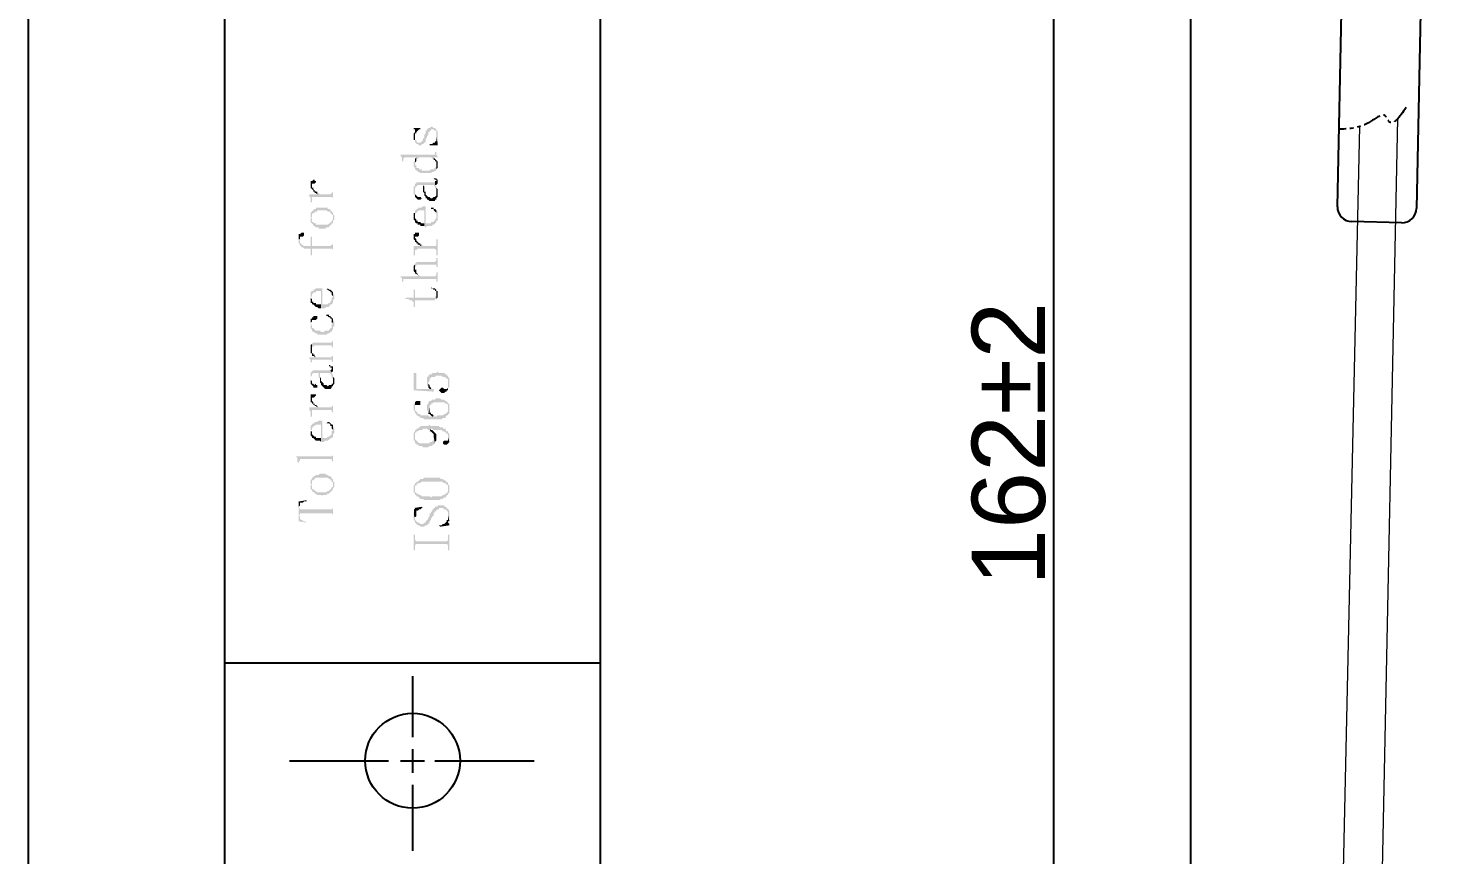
# Model space of a CAD drawing. Header units: millimetres. Extents: x 1448 to 2566, y 1057 to 1416.
# Drawn here: x 1692.69 to 1740.49, y 1237.3 to 1265.49 of the extents above; entities that cross this region are included whole.
import ezdxf

# ---------------------------------------------------------------- set-up
doc = ezdxf.new("R2010")
doc.units = ezdxf.units.MM
doc.linetypes.add('PHANTOM2', pattern=[1.25, 0.625, -0.125, 0.125, -0.125, 0.125, -0.125])
doc.layers.add('Dimension', color=3, linetype='Continuous')
doc.layers.add('标注', color=4, linetype='Continuous', lineweight=5)
doc.styles.get("Standard").update_dxf_attribs({"font": 'arial.ttf'})
doc.dimstyles.new('Standard$0', dxfattribs={"dimtxt": 2.3, "dimasz": 2, "dimexe": 1, "dimexo": 1, "dimgap": 1, "dimtad": 0, "dimtih": 1, "dimtoh": 1, "dimdec": 1, "dimzin": 0, "dimdsep": 46, "dimtxsty": 'Standard', "dimcen": 0, "dimclrd": 4, "dimclre": 4, "dimclrt": 4, "dimadec": 1, "dimazin": 0, "dimtfac": 1, "dimtdec": 1, "dimtofl": 0, "dimtmove": 0, "dimatfit": 0, "dimfxl": 1, "dimtolj": 1, "dimtzin": 0, "dimarcsym": 0})

# ---------------------------------------------------------------- blocks, each defined once
blk = doc.blocks.new('*D220')
at = {"layer": 'Defpoints', "color": 0, "ltscale": 1000, "transparency": 16777216}
for p in [(1727.685, 1332.286), (1757.084, 1332.286), (1807.632, 1170.356)]:
    blk.add_point(p, dxfattribs=at)
at = {"layer": 'Dimension', "color": 3, "lineweight": -2, "ltscale": 1000, "transparency": 16777216}
for p, q in [((1756.834, 1332.286), (1727.435, 1332.286)), ((1727.685, 1172.356), (1727.685, 1330.286)), ((1807.382, 1170.356), (1727.435, 1170.356))]:
    blk.add_line(p, q, dxfattribs=at)
at = {"layer": 'Dimension', "color": 3, "ltscale": 1000, "transparency": 16777216}
for points in [[(1727.351, 1330.286), (1728.018, 1330.286), (1727.685, 1332.286)], [(1727.351, 1172.356), (1728.018, 1172.356), (1727.685, 1170.356)]]:
    blk.add_solid(points, dxfattribs=at)
at = {"layer": 'Dimension', "ltscale": 1000, "transparency": 16777216, "insert": (1726.158, 1251.321), "char_height": 2.5, "attachment_point": 5, "rotation": 90}
blk.add_mtext('\\A1;162±2', dxfattribs=at)
blk = doc.blocks.new('*D221')
at = {"layer": 'Defpoints', "color": 0, "ltscale": 1000, "transparency": 16777216}
for p in [(1732.364, 1280.576), (1737.815, 1280.576), (1736.547, 1175.622)]:
    blk.add_point(p, dxfattribs=at)
at = {"layer": 'Dimension', "color": 3, "lineweight": -2, "ltscale": 1000, "transparency": 16777216}
for p, q in [((1737.565, 1280.576), (1732.114, 1280.576)), ((1732.364, 1177.622), (1732.364, 1278.576)), ((1736.297, 1175.622), (1732.114, 1175.622))]:
    blk.add_line(p, q, dxfattribs=at)
at = {"layer": 'Dimension', "color": 3, "ltscale": 1000, "transparency": 16777216}
for points in [[(1732.031, 1278.576), (1732.698, 1278.576), (1732.364, 1280.576)], [(1732.031, 1177.622), (1732.698, 1177.622), (1732.364, 1175.622)]]:
    blk.add_solid(points, dxfattribs=at)
at = {"layer": 'Dimension', "ltscale": 1000, "transparency": 16777216, "insert": (1730.838, 1228.099), "char_height": 2.5, "attachment_point": 5, "rotation": 90}
blk.add_mtext('\\A1;105±2', dxfattribs=at)

msp = doc.modelspace()

# ---------------------------------------------------------------- hatches: boundary and pattern name
at = {"transparency": 33554559}
for points in [[(1705.85203, 1262.08163), (1705.85203, 1262.0365), (1705.89716, 1262.0365), (1705.89716, 1261.63031), (1705.89716, 1261.81084), (1705.89716, 1261.9011), (1705.9423, 1261.9011), (1705.9423, 1261.94624), (1705.98743, 1261.99137), (1705.98743, 1261.99137), (1706.03256, 1262.0365), (1706.07769, 1262.0365), (1706.07769, 1262.08163)], [(1705.85203, 1261.81084), (1705.85203, 1261.67544), (1705.89716, 1261.67544), (1705.89716, 1261.63031), (1705.89716, 1261.99137), (1705.89716, 1261.94624), (1705.85203, 1261.9011)], [(1705.89716, 1261.63031), (1705.89716, 1261.58518), (1705.9423, 1261.58518), (1705.9423, 1261.54005), (1705.98743, 1261.54005), (1706.03256, 1261.49492), (1706.12282, 1261.49492), (1706.12282, 1261.54005), (1706.16796, 1261.54005), (1706.21309, 1261.58518), (1706.21309, 1261.58518), (1706.25822, 1261.63031), (1706.25822, 1261.72058), (1706.30335, 1261.76571), (1706.30335, 1261.81084), (1706.34849, 1261.85597), (1706.34849, 1261.94624), (1706.39362, 1261.94624), (1706.39362, 1261.99137), (1706.43875, 1261.99137), (1706.43875, 1262.0365), (1706.52901, 1262.0365), (1706.57415, 1261.99137), (1706.61928, 1261.99137), (1706.61928, 1261.94624), (1706.61928, 1261.81084), (1706.66441, 1261.58518), (1706.66441, 1261.63031), (1706.66441, 1261.72058), (1706.66441, 1261.9011), (1706.66441, 1261.99137), (1706.61928, 1261.99137), (1706.61928, 1262.0365), (1706.61928, 1262.0365), (1706.57415, 1262.08163), (1706.52901, 1262.08163), (1706.48388, 1262.12677), (1706.43875, 1262.12677), (1706.39362, 1262.08163), (1706.34849, 1262.08163), (1706.30335, 1262.0365), (1706.30335, 1261.99137), (1706.25822, 1261.99137), (1706.25822, 1261.9011), (1706.21309, 1261.85597), (1706.21309, 1261.76571), (1706.16796, 1261.72058), (1706.16796, 1261.67544), (1706.12282, 1261.63031), (1706.12282, 1261.63031), (1706.07769, 1261.58518), (1705.98743, 1261.58518), (1705.9423, 1261.63031), (1705.9423, 1261.67544), (1705.89716, 1261.67544), (1705.89716, 1261.81084)], [(1706.39362, 1261.54005), (1706.39362, 1261.49492), (1706.66441, 1261.49492), (1706.66441, 1261.54005), (1706.66441, 1261.58518), (1706.66441, 1261.58518), (1706.61928, 1261.81084), (1706.61928, 1261.72058), (1706.61928, 1261.63031), (1706.57415, 1261.63031), (1706.57415, 1261.58518), (1706.52901, 1261.58518), (1706.48388, 1261.54005), (1706.43875, 1261.54005)], [(1705.40071, 1261.17899), (1705.40071, 1261.13386), (1705.44584, 1261.08873), (1705.44584, 1260.95333), (1705.49097, 1260.95333), (1705.49097, 1261.04359), (1705.49097, 1261.04359), (1705.53611, 1261.08873), (1705.9423, 1261.08873), (1705.9423, 1261.04359), (1705.98743, 1261.04359), (1706.03256, 1261.08873), (1706.43875, 1261.08873), (1706.48388, 1261.04359), (1706.52901, 1261.04359), (1706.52901, 1261.08873), (1706.66441, 1261.08873), (1706.66441, 1261.13386), (1706.61928, 1261.17899), (1706.61928, 1261.26925), (1706.57415, 1261.26925), (1706.57415, 1261.22412), (1706.57415, 1261.17899), (1706.52901, 1261.17899)], [(1705.85203, 1260.86306), (1705.85203, 1260.7728), (1705.89716, 1260.72767), (1705.89716, 1260.68254), (1705.9423, 1260.6374), (1705.98743, 1260.6374), (1705.98743, 1260.59227), (1706.03256, 1260.59227), (1706.07769, 1260.54714), (1706.43875, 1260.54714), (1706.48388, 1260.59227), (1706.52901, 1260.59227), (1706.57415, 1260.6374), (1706.61928, 1260.6374), (1706.61928, 1260.86306), (1706.61928, 1260.7728), (1706.57415, 1260.72767), (1706.57415, 1260.72767), (1706.52901, 1260.68254), (1706.43875, 1260.68254), (1706.39362, 1260.6374), (1706.12282, 1260.6374), (1706.12282, 1260.68254), (1706.03256, 1260.68254), (1706.03256, 1260.72767), (1705.9423, 1260.72767), (1705.9423, 1260.81793), (1705.89716, 1260.81793), (1705.89716, 1260.99846), (1705.89716, 1260.95333), (1705.85203, 1260.95333), (1705.85203, 1260.9082)], [(1705.89716, 1260.99846), (1705.89716, 1260.86306), (1705.89716, 1260.9082), (1705.9423, 1260.95333), (1705.9423, 1260.99846), (1705.9423, 1261.08873), (1705.9423, 1261.08873), (1705.89716, 1261.04359)], [(1706.52901, 1261.04359), (1706.52901, 1260.99846), (1706.57415, 1260.99846), (1706.57415, 1260.95333), (1706.61928, 1260.95333), (1706.61928, 1260.68254), (1706.66441, 1260.72767), (1706.66441, 1260.86306), (1706.66441, 1260.9082), (1706.66441, 1260.95333), (1706.61928, 1260.99846), (1706.61928, 1260.99846), (1706.57415, 1261.04359), (1706.57415, 1261.04359), (1706.52901, 1261.08873)], [(1702.28659, 1259.82502), (1702.28659, 1259.73476), (1702.33172, 1259.73476), (1702.33172, 1259.6445), (1702.33172, 1259.55423), (1702.37685, 1259.55423), (1702.37685, 1259.68963), (1702.37685, 1259.73476), (1703.05384, 1259.73476), (1703.09897, 1259.68963), (1703.09897, 1259.55423), (1703.09897, 1260.05069), (1703.09897, 1259.91529), (1703.09897, 1259.91529), (1703.05384, 1259.87016), (1703.05384, 1259.87016), (1703.0087, 1259.82502), (1702.64765, 1259.82502), (1702.60251, 1259.87016), (1702.55738, 1259.87016), (1702.55738, 1259.82502)], [(1702.33172, 1260.14095), (1702.33172, 1260.05069), (1702.33172, 1260.05069), (1702.37685, 1260.00555), (1702.37685, 1260.14095), (1702.37685, 1260.18608), (1702.46712, 1260.18608), (1702.51225, 1260.23121), (1702.51225, 1260.27635), (1702.46712, 1260.27635), (1702.46712, 1260.32148), (1702.42199, 1260.32148), (1702.37685, 1260.27635), (1702.33172, 1260.27635), (1702.33172, 1260.18608)], [(1702.37685, 1260.00555), (1702.37685, 1260.00555), (1702.42199, 1259.96042), (1702.42199, 1259.91529), (1702.46712, 1259.91529), (1702.46712, 1259.87016), (1702.51225, 1259.87016), (1702.55738, 1259.82502), (1702.55738, 1259.91529), (1702.51225, 1259.91529), (1702.46712, 1259.96042), (1702.46712, 1259.96042), (1702.42199, 1260.00555), (1702.42199, 1260.05069), (1702.37685, 1260.05069), (1702.37685, 1260.14095)], [(1705.85203, 1259.96042), (1705.85203, 1259.91529), (1705.85203, 1259.82502), (1705.89716, 1259.77989), (1705.89716, 1259.73476), (1705.89716, 1259.96042), (1705.89716, 1260.05069), (1705.9423, 1260.09582), (1705.9423, 1260.09582), (1705.98743, 1260.14095), (1706.16796, 1260.14095), (1706.16796, 1259.91529), (1706.16796, 1260.14095), (1706.52901, 1260.14095), (1706.57415, 1260.09582), (1706.57415, 1260.05069), (1706.57415, 1260.05069), (1706.61928, 1260.00555), (1706.61928, 1259.96042), (1706.61928, 1259.87016), (1706.61928, 1260.05069), (1706.61928, 1260.09582), (1706.57415, 1260.14095), (1706.57415, 1260.23121), (1705.9423, 1260.23121), (1705.9423, 1260.18608), (1705.89716, 1260.18608), (1705.89716, 1260.09582), (1705.85203, 1260.09582), (1705.85203, 1260.00555)], [(1705.89716, 1259.73476), (1705.89716, 1259.73476), (1705.9423, 1259.68963), (1705.9423, 1259.68963), (1705.98743, 1259.6445), (1706.07769, 1259.6445), (1706.12282, 1259.68963), (1706.07769, 1259.73476), (1705.98743, 1259.73476), (1705.9423, 1259.77989), (1705.9423, 1259.77989), (1705.89716, 1259.82502), (1705.89716, 1259.96042)], [(1706.16796, 1259.91529), (1706.21309, 1259.87016), (1706.21309, 1259.77989), (1706.21309, 1259.77989), (1706.25822, 1259.73476), (1706.25822, 1259.68963), (1706.30335, 1259.68963), (1706.30335, 1259.6445), (1706.34849, 1259.6445), (1706.39362, 1259.59936), (1706.57415, 1259.59936), (1706.57415, 1259.6445), (1706.61928, 1259.6445), (1706.61928, 1259.68963), (1706.66441, 1259.73476), (1706.66441, 1259.87016), (1706.66441, 1259.96042), (1706.66441, 1260.00555), (1706.66441, 1260.00555), (1706.61928, 1260.05069), (1706.61928, 1259.77989), (1706.61928, 1259.77989), (1706.57415, 1259.73476), (1706.52901, 1259.73476), (1706.48388, 1259.68963), (1706.43875, 1259.68963), (1706.39362, 1259.73476), (1706.34849, 1259.73476), (1706.30335, 1259.77989), (1706.30335, 1259.77989), (1706.25822, 1259.82502), (1706.25822, 1259.91529), (1706.21309, 1259.91529), (1706.21309, 1260.09582), (1706.16796, 1260.14095)], [(1706.48388, 1260.36661), (1706.52901, 1260.36661), (1706.57415, 1260.32148), (1706.61928, 1260.32148), (1706.61928, 1260.14095), (1706.66441, 1260.18608), (1706.66441, 1260.27635), (1706.66441, 1260.32148), (1706.61928, 1260.36661), (1706.52901, 1260.36661)], [(1706.57415, 1260.23121), (1706.57415, 1260.14095), (1706.61928, 1260.14095), (1706.61928, 1260.27635), (1706.57415, 1260.27635)], [(1702.33172, 1259.19317), (1702.33172, 1259.01265), (1702.33172, 1259.01265), (1702.37685, 1259.05778), (1702.37685, 1259.10291), (1702.37685, 1259.14804), (1702.42199, 1259.19317), (1702.46712, 1259.19317), (1702.46712, 1259.23831), (1702.55738, 1259.23831), (1702.55738, 1259.28344), (1702.87331, 1259.28344), (1702.91844, 1259.23831), (1703.0087, 1259.23831), (1703.0087, 1259.19317), (1703.0087, 1259.19317), (1703.05384, 1259.14804), (1703.05384, 1259.14804), (1703.09897, 1259.10291), (1703.09897, 1258.83212), (1703.09897, 1258.92238), (1703.1441, 1258.96751), (1703.1441, 1259.05778), (1703.1441, 1259.10291), (1703.09897, 1259.14804), (1703.09897, 1259.19317), (1703.09897, 1259.19317), (1703.05384, 1259.23831), (1703.05384, 1259.23831), (1703.0087, 1259.28344), (1703.0087, 1259.32857), (1702.91844, 1259.32857), (1702.91844, 1259.3737), (1702.51225, 1259.3737), (1702.51225, 1259.32857), (1702.46712, 1259.32857), (1702.42199, 1259.28344), (1702.42199, 1259.28344), (1702.37685, 1259.23831), (1702.37685, 1259.23831)], [(1702.33172, 1259.01265), (1702.33172, 1258.87725), (1702.33172, 1258.87725), (1702.37685, 1258.83212), (1702.37685, 1258.83212), (1702.42199, 1258.78698), (1702.42199, 1258.74185), (1702.46712, 1258.74185), (1702.51225, 1258.69672), (1702.60251, 1258.69672), (1702.60251, 1258.65159), (1702.82818, 1258.65159), (1702.87331, 1258.69672), (1702.96357, 1258.69672), (1702.96357, 1258.74185), (1703.0087, 1258.74185), (1703.0087, 1258.78698), (1703.05384, 1258.78698), (1703.05384, 1258.83212), (1703.09897, 1258.83212), (1703.09897, 1259.01265), (1703.09897, 1258.96751), (1703.05384, 1258.92238), (1703.05384, 1258.87725), (1703.0087, 1258.87725), (1703.0087, 1258.83212), (1702.96357, 1258.83212), (1702.91844, 1258.78698), (1702.51225, 1258.78698), (1702.51225, 1258.83212), (1702.46712, 1258.83212), (1702.42199, 1258.87725), (1702.37685, 1258.87725), (1702.37685, 1259.01265), (1702.33172, 1259.01265), (1702.33172, 1259.19317), (1702.33172, 1259.14804), (1702.33172, 1259.05778)], [(1705.85203, 1259.05778), (1705.85203, 1258.96751), (1705.89716, 1258.92238), (1705.89716, 1258.87725), (1705.9423, 1258.83212), (1705.98743, 1258.83212), (1705.98743, 1258.78698), (1706.07769, 1258.78698), (1706.07769, 1258.74185), (1706.21309, 1258.74185), (1706.21309, 1258.83212), (1706.12282, 1258.83212), (1706.07769, 1258.87725), (1705.98743, 1258.87725), (1705.98743, 1258.92238), (1705.9423, 1258.92238), (1705.9423, 1258.96751), (1705.9423, 1258.96751), (1705.89716, 1259.01265), (1705.89716, 1259.19317), (1705.85203, 1259.19317), (1705.85203, 1259.10291)], [(1705.89716, 1259.19317), (1705.89716, 1259.10291), (1705.89716, 1259.14804), (1705.89716, 1259.14804), (1705.9423, 1259.19317), (1705.9423, 1259.19317), (1705.98743, 1259.23831), (1705.98743, 1259.23831), (1706.03256, 1259.28344), (1706.21309, 1259.28344), (1706.21309, 1258.74185), (1706.25822, 1258.69672), (1706.25822, 1258.69672), (1706.30335, 1258.74185), (1706.48388, 1258.74185), (1706.48388, 1258.78698), (1706.52901, 1258.78698), (1706.57415, 1258.83212), (1706.57415, 1258.83212), (1706.61928, 1258.87725), (1706.61928, 1258.92238), (1706.66441, 1258.92238), (1706.66441, 1259.10291), (1706.66441, 1259.19317), (1706.66441, 1259.23831), (1706.61928, 1259.28344), (1706.61928, 1259.10291), (1706.61928, 1259.01265), (1706.61928, 1259.01265), (1706.57415, 1258.96751), (1706.57415, 1258.92238), (1706.52901, 1258.92238), (1706.52901, 1258.87725), (1706.43875, 1258.87725), (1706.43875, 1258.83212), (1706.25822, 1258.83212), (1706.25822, 1259.41884), (1706.16796, 1259.41884), (1706.12282, 1259.3737), (1706.03256, 1259.3737), (1705.98743, 1259.32857), (1705.9423, 1259.32857), (1705.9423, 1259.28344), (1705.89716, 1259.28344), (1705.89716, 1259.23831)], [(1706.43875, 1259.3737), (1706.43875, 1259.32857), (1706.52901, 1259.32857), (1706.52901, 1259.28344), (1706.57415, 1259.23831), (1706.57415, 1259.23831), (1706.61928, 1259.19317), (1706.61928, 1259.10291), (1706.61928, 1259.28344), (1706.61928, 1259.28344), (1706.57415, 1259.32857), (1706.52901, 1259.32857), (1706.52901, 1259.3737)], [(1701.92553, 1258.47106), (1701.92553, 1258.29053), (1701.97066, 1258.29053), (1701.97066, 1258.3808), (1702.06093, 1258.3808), (1702.10606, 1258.42593), (1702.10606, 1258.51619), (1702.0158, 1258.51619), (1701.97066, 1258.47106)], [(1705.85203, 1258.3808), (1705.85203, 1258.29053), (1705.85203, 1258.29053), (1705.89716, 1258.2454), (1705.89716, 1258.20027), (1705.89716, 1258.3808), (1705.98743, 1258.3808), (1706.03256, 1258.42593), (1706.03256, 1258.47106), (1706.03256, 1258.51619), (1705.89716, 1258.51619), (1705.89716, 1258.47106), (1705.85203, 1258.47106), (1705.85203, 1258.42593)], [(1701.92553, 1258.29053), (1701.92553, 1258.15513), (1701.92553, 1258.15513), (1701.97066, 1258.11), (1701.97066, 1258.06487), (1702.0158, 1258.06487), (1702.0158, 1258.01974), (1702.06093, 1258.01974), (1702.10606, 1257.97461), (1702.33172, 1257.97461), (1702.33172, 1257.74894), (1702.37685, 1257.74894), (1702.37685, 1257.97461), (1703.05384, 1257.97461), (1703.09897, 1257.92947), (1703.09897, 1257.79408), (1703.09897, 1258.33566), (1703.09897, 1258.11), (1703.05384, 1258.11), (1703.0087, 1258.06487), (1702.37685, 1258.06487), (1702.37685, 1258.3808), (1702.33172, 1258.3808), (1702.33172, 1258.06487), (1702.10606, 1258.06487), (1702.06093, 1258.11), (1702.0158, 1258.11), (1702.0158, 1258.15513), (1701.97066, 1258.15513), (1701.97066, 1258.2454), (1701.92553, 1258.29053), (1701.92553, 1258.47106), (1701.92553, 1258.3808), (1701.92553, 1258.33566)], [(1705.85203, 1258.06487), (1705.85203, 1258.01974), (1705.85203, 1257.92947), (1705.85203, 1257.74894), (1705.89716, 1257.74894), (1705.89716, 1257.92947), (1705.9423, 1257.92947), (1705.98743, 1257.97461), (1706.57415, 1257.97461), (1706.61928, 1257.92947), (1706.61928, 1257.74894), (1706.66441, 1257.74894), (1706.66441, 1258.29053), (1706.61928, 1258.29053), (1706.61928, 1258.11), (1706.61928, 1258.06487), (1706.16796, 1258.06487), (1706.12282, 1258.11), (1706.07769, 1258.06487)], [(1705.89716, 1258.20027), (1705.9423, 1258.20027), (1705.9423, 1258.15513), (1705.98743, 1258.15513), (1705.98743, 1258.11), (1706.03256, 1258.11), (1706.07769, 1258.06487), (1706.07769, 1258.06487), (1706.12282, 1258.11), (1706.07769, 1258.11), (1706.07769, 1258.15513), (1706.03256, 1258.15513), (1705.98743, 1258.20027), (1705.98743, 1258.20027), (1705.9423, 1258.2454), (1705.9423, 1258.29053), (1705.89716, 1258.33566), (1705.89716, 1258.33566)], [(1705.89716, 1257.47815), (1705.89716, 1257.29762), (1705.89716, 1257.34276), (1705.9423, 1257.38789), (1705.9423, 1257.43302), (1706.61928, 1257.43302), (1706.61928, 1257.34276), (1706.66441, 1257.34276), (1706.66441, 1257.65868), (1706.61928, 1257.65868), (1706.61928, 1257.56842), (1706.61928, 1257.56842), (1706.57415, 1257.52328), (1705.9423, 1257.52328), (1705.9423, 1257.47815)], [(1705.40071, 1257.02683), (1705.40071, 1256.9817), (1705.44584, 1256.9817), (1705.44584, 1256.93657), (1705.44584, 1256.8463), (1705.49097, 1256.8463), (1705.49097, 1256.89143), (1705.49097, 1256.93657), (1706.61928, 1256.93657), (1706.61928, 1256.8463), (1706.66441, 1256.8463), (1706.66441, 1257.16223), (1706.61928, 1257.16223), (1706.61928, 1257.07196), (1706.61928, 1257.07196), (1706.57415, 1257.02683), (1706.07769, 1257.02683), (1706.03256, 1257.07196), (1705.98743, 1257.07196), (1705.98743, 1257.02683)], [(1705.85203, 1257.29762), (1705.85203, 1257.20736), (1705.89716, 1257.16223), (1705.89716, 1257.11709), (1705.9423, 1257.11709), (1705.98743, 1257.07196), (1705.98743, 1257.02683), (1705.98743, 1257.11709), (1705.9423, 1257.16223), (1705.9423, 1257.25249), (1705.89716, 1257.25249), (1705.89716, 1257.47815), (1705.89716, 1257.43302), (1705.85203, 1257.38789), (1705.85203, 1257.34276)], [(1702.33172, 1256.44011), (1702.33172, 1256.30472), (1702.33172, 1256.30472), (1702.37685, 1256.34985), (1702.37685, 1256.44011), (1702.42199, 1256.44011), (1702.42199, 1256.48524), (1702.51225, 1256.48524), (1702.51225, 1256.53038), (1702.69278, 1256.53038), (1702.69278, 1255.94366), (1702.82818, 1255.94366), (1702.87331, 1255.98879), (1702.96357, 1255.98879), (1702.96357, 1256.03392), (1703.0087, 1256.03392), (1703.0087, 1256.07905), (1703.05384, 1256.07905), (1703.09897, 1256.12419), (1703.09897, 1256.16932), (1703.09897, 1256.21445), (1703.1441, 1256.25958), (1703.1441, 1256.30472), (1703.1441, 1256.39498), (1703.1441, 1256.39498), (1703.09897, 1256.44011), (1703.09897, 1256.48524), (1703.09897, 1256.34985), (1703.09897, 1256.34985), (1703.05384, 1256.30472), (1703.05384, 1256.21445), (1703.05384, 1256.21445), (1703.0087, 1256.16932), (1703.0087, 1256.12419), (1702.96357, 1256.12419), (1702.91844, 1256.07905), (1702.73791, 1256.07905), (1702.73791, 1256.62064), (1702.51225, 1256.62064), (1702.46712, 1256.57551), (1702.42199, 1256.57551), (1702.42199, 1256.53038), (1702.37685, 1256.53038), (1702.33172, 1256.48524)], [(1702.87331, 1256.57551), (1702.91844, 1256.57551), (1702.96357, 1256.53038), (1703.0087, 1256.53038), (1703.0087, 1256.48524), (1703.05384, 1256.48524), (1703.05384, 1256.39498), (1703.05384, 1256.39498), (1703.09897, 1256.34985), (1703.09897, 1256.48524), (1703.05384, 1256.53038), (1703.0087, 1256.57551), (1702.96357, 1256.57551), (1702.91844, 1256.62064), (1702.91844, 1256.62064)], [(1706.43875, 1256.62064), (1706.48388, 1256.62064), (1706.52901, 1256.57551), (1706.57415, 1256.57551), (1706.57415, 1256.53038), (1706.61928, 1256.53038), (1706.61928, 1256.25958), (1706.66441, 1256.30472), (1706.66441, 1256.39498), (1706.66441, 1256.44011), (1706.66441, 1256.53038), (1706.61928, 1256.53038), (1706.61928, 1256.57551), (1706.61928, 1256.57551), (1706.57415, 1256.62064), (1706.48388, 1256.62064), (1706.43875, 1256.66577)], [(1702.33172, 1256.30472), (1702.33172, 1256.25958), (1702.33172, 1256.12419), (1702.37685, 1256.12419), (1702.37685, 1256.07905), (1702.42199, 1256.07905), (1702.46712, 1256.03392), (1702.46712, 1256.03392), (1702.51225, 1255.98879), (1702.55738, 1255.98879), (1702.60251, 1255.94366), (1702.69278, 1255.94366), (1702.69278, 1256.07905), (1702.51225, 1256.07905), (1702.51225, 1256.12419), (1702.42199, 1256.12419), (1702.42199, 1256.16932), (1702.37685, 1256.16932), (1702.37685, 1256.25958), (1702.37685, 1256.25958), (1702.33172, 1256.30472), (1702.33172, 1256.44011), (1702.33172, 1256.39498), (1702.33172, 1256.34985)], [(1705.58124, 1256.30472), (1705.58124, 1256.25958), (1705.6715, 1256.25958), (1705.71663, 1256.21445), (1705.8069, 1256.21445), (1705.8069, 1256.16932), (1705.85203, 1256.16932), (1705.85203, 1255.98879), (1705.89716, 1255.98879), (1705.89716, 1256.21445), (1706.57415, 1256.21445), (1706.57415, 1256.25958), (1706.61928, 1256.25958), (1706.61928, 1256.44011), (1706.61928, 1256.34985), (1706.57415, 1256.34985), (1706.57415, 1256.30472), (1705.89716, 1256.30472), (1705.89716, 1256.57551), (1705.85203, 1256.57551), (1705.85203, 1256.30472)], [(1702.33172, 1255.40207), (1702.33172, 1255.26668), (1702.33172, 1255.4472), (1702.37685, 1255.49234), (1702.37685, 1255.53747), (1702.51225, 1255.53747), (1702.55738, 1255.5826), (1702.55738, 1255.62773), (1702.55738, 1255.67286), (1702.42199, 1255.67286), (1702.42199, 1255.62773), (1702.37685, 1255.62773), (1702.37685, 1255.5826), (1702.33172, 1255.5826), (1702.33172, 1255.4472)], [(1702.87331, 1255.67286), (1702.91844, 1255.67286), (1702.96357, 1255.62773), (1703.0087, 1255.62773), (1703.0087, 1255.5826), (1703.05384, 1255.5826), (1703.05384, 1255.4472), (1703.09897, 1255.4472), (1703.09897, 1255.5826), (1703.05384, 1255.62773), (1703.05384, 1255.62773), (1703.0087, 1255.67286), (1702.96357, 1255.67286), (1702.96357, 1255.718), (1702.87331, 1255.718)], [(1702.33172, 1255.26668), (1702.37685, 1255.22154), (1702.37685, 1255.17641), (1702.37685, 1255.17641), (1702.42199, 1255.13128), (1702.46712, 1255.13128), (1702.46712, 1255.08615), (1702.55738, 1255.08615), (1702.55738, 1255.04101), (1702.87331, 1255.04101), (1702.91844, 1255.08615), (1702.96357, 1255.08615), (1703.0087, 1255.13128), (1703.05384, 1255.13128), (1703.05384, 1255.17641), (1703.09897, 1255.22154), (1703.09897, 1255.31181), (1703.1441, 1255.31181), (1703.1441, 1255.4472), (1703.1441, 1255.49234), (1703.09897, 1255.53747), (1703.09897, 1255.5826), (1703.09897, 1255.4472), (1703.09897, 1255.4472), (1703.05384, 1255.40207), (1703.05384, 1255.26668), (1703.0087, 1255.26668), (1703.0087, 1255.22154), (1702.96357, 1255.22154), (1702.96357, 1255.17641), (1702.82818, 1255.17641), (1702.78304, 1255.13128), (1702.69278, 1255.13128), (1702.64765, 1255.17641), (1702.51225, 1255.17641), (1702.46712, 1255.22154), (1702.46712, 1255.22154), (1702.42199, 1255.26668), (1702.37685, 1255.26668), (1702.37685, 1255.35694), (1702.37685, 1255.35694), (1702.33172, 1255.40207)], [(1702.33172, 1254.54456), (1702.33172, 1254.4543), (1702.33172, 1254.40916), (1702.37685, 1254.40916), (1702.37685, 1254.3189), (1702.42199, 1254.3189), (1702.46712, 1254.27377), (1702.46712, 1254.36403), (1702.42199, 1254.36403), (1702.42199, 1254.40916), (1702.37685, 1254.40916), (1702.37685, 1254.72509), (1702.33172, 1254.67996), (1702.33172, 1254.63482), (1702.33172, 1254.58969)], [(1702.37685, 1254.72509), (1702.37685, 1254.54456), (1702.37685, 1254.63482), (1702.42199, 1254.63482), (1702.46712, 1254.67996), (1703.05384, 1254.67996), (1703.05384, 1254.63482), (1703.09897, 1254.58969), (1703.09897, 1254.86049), (1703.09897, 1254.81535), (1703.05384, 1254.81535), (1703.05384, 1254.77022), (1702.42199, 1254.77022), (1702.37685, 1254.72509)], [(1702.28659, 1254.27377), (1702.28659, 1254.22864), (1702.33172, 1254.1835), (1702.33172, 1254.09324), (1702.37685, 1254.09324), (1702.37685, 1254.1835), (1703.05384, 1254.1835), (1703.05384, 1254.13837), (1703.09897, 1254.09324), (1703.09897, 1254.36403), (1703.09897, 1254.3189), (1703.05384, 1254.3189), (1703.05384, 1254.27377), (1702.51225, 1254.27377), (1702.51225, 1254.3189), (1702.46712, 1254.3189), (1702.46712, 1254.27377)], [(1702.33172, 1253.55165), (1702.33172, 1253.50652), (1702.33172, 1253.37112), (1702.33172, 1253.59678), (1702.37685, 1253.64192), (1702.37685, 1253.68705), (1702.37685, 1253.68705), (1702.42199, 1253.73218), (1702.60251, 1253.73218), (1702.60251, 1253.59678), (1702.64765, 1253.55165), (1702.64765, 1253.50652), (1702.64765, 1253.73218), (1703.0087, 1253.73218), (1703.0087, 1253.68705), (1703.05384, 1253.64192), (1703.05384, 1253.55165), (1703.09897, 1253.55165), (1703.09897, 1253.46139), (1703.09897, 1253.68705), (1703.05384, 1253.68705), (1703.05384, 1253.73218), (1703.0087, 1253.82245), (1702.42199, 1253.82245), (1702.37685, 1253.77731), (1702.37685, 1253.77731), (1702.33172, 1253.73218), (1702.33172, 1253.68705), (1702.33172, 1253.59678)], [(1702.96357, 1254.00297), (1702.96357, 1253.95784), (1703.0087, 1253.95784), (1703.0087, 1253.91271), (1703.05384, 1253.91271), (1703.05384, 1253.77731), (1703.09897, 1253.77731), (1703.09897, 1253.91271), (1703.09897, 1253.95784), (1703.0087, 1253.95784), (1703.0087, 1254.00297)], [(1703.0087, 1253.82245), (1703.05384, 1253.73218), (1703.05384, 1253.86758), (1703.05384, 1253.86758)], [(1706.30335, 1253.46139), (1706.30335, 1253.32599), (1706.30335, 1253.32599), (1706.34849, 1253.28086), (1706.34849, 1253.23573), (1706.34849, 1253.41626), (1706.34849, 1253.41626), (1706.39362, 1253.46139), (1706.39362, 1253.55165), (1706.43875, 1253.55165), (1706.43875, 1253.59678), (1706.57415, 1253.59678), (1706.61928, 1253.64192), (1706.79981, 1253.64192), (1706.84494, 1253.59678), (1706.9352, 1253.59678), (1706.9352, 1253.55165), (1706.98034, 1253.55165), (1707.02547, 1253.50652), (1707.02547, 1253.23573), (1707.0706, 1253.23573), (1707.0706, 1253.37112), (1707.0706, 1253.55165), (1707.0706, 1253.55165), (1707.02547, 1253.59678), (1707.02547, 1253.64192), (1706.98034, 1253.64192), (1706.98034, 1253.68705), (1706.9352, 1253.68705), (1706.89007, 1253.73218), (1706.70954, 1253.73218), (1706.66441, 1253.77731), (1706.66441, 1253.77731), (1706.61928, 1253.73218), (1706.48388, 1253.73218), (1706.43875, 1253.68705), (1706.39362, 1253.68705), (1706.34849, 1253.64192), (1706.34849, 1253.59678), (1706.30335, 1253.59678), (1706.30335, 1253.50652), (1706.30335, 1253.50652)], [(1702.33172, 1253.37112), (1702.37685, 1253.32599), (1702.37685, 1253.32599), (1702.42199, 1253.28086), (1702.42199, 1253.23573), (1702.55738, 1253.23573), (1702.55738, 1253.32599), (1702.51225, 1253.32599), (1702.51225, 1253.37112), (1702.46712, 1253.32599), (1702.46712, 1253.32599), (1702.42199, 1253.37112), (1702.37685, 1253.37112), (1702.37685, 1253.41626), (1702.37685, 1253.46139), (1702.33172, 1253.50652), (1702.33172, 1253.55165)], [(1702.64765, 1253.50652), (1702.64765, 1253.41626), (1702.69278, 1253.37112), (1702.69278, 1253.32599), (1702.69278, 1253.32599), (1702.73791, 1253.28086), (1702.73791, 1253.28086), (1702.78304, 1253.23573), (1702.78304, 1253.23573), (1702.82818, 1253.1906), (1703.0087, 1253.1906), (1703.05384, 1253.23573), (1703.05384, 1253.28086), (1703.09897, 1253.28086), (1703.09897, 1253.32599), (1703.09897, 1253.32599), (1703.1441, 1253.37112), (1703.1441, 1253.46139), (1703.1441, 1253.55165), (1703.09897, 1253.59678), (1703.09897, 1253.64192), (1703.09897, 1253.37112), (1703.05384, 1253.37112), (1703.05384, 1253.32599), (1702.96357, 1253.32599), (1702.91844, 1253.28086), (1702.87331, 1253.32599), (1702.78304, 1253.32599), (1702.78304, 1253.37112), (1702.73791, 1253.41626), (1702.73791, 1253.41626), (1702.69278, 1253.46139), (1702.69278, 1253.50652), (1702.69278, 1253.55165), (1702.64765, 1253.59678), (1702.64765, 1253.73218)], [(1705.85203, 1253.73218), (1705.85203, 1253.14546), (1706.52901, 1253.10033), (1706.52901, 1253.1906), (1706.48388, 1253.1906), (1706.43875, 1253.23573), (1706.43875, 1253.1906), (1705.9423, 1253.1906), (1705.9423, 1253.73218)], [(1706.34849, 1253.23573), (1706.34849, 1253.23573), (1706.39362, 1253.1906), (1706.43875, 1253.1906), (1706.43875, 1253.23573), (1706.43875, 1253.23573), (1706.39362, 1253.28086), (1706.39362, 1253.32599), (1706.39362, 1253.32599), (1706.34849, 1253.37112), (1706.34849, 1253.41626)], [(1706.70954, 1253.14546), (1706.70954, 1253.14546), (1706.75467, 1253.10033), (1706.75467, 1253.10033), (1706.79981, 1253.0552), (1706.89007, 1253.0552), (1706.9352, 1253.10033), (1706.98034, 1253.10033), (1706.98034, 1253.14546), (1707.02547, 1253.14546), (1707.02547, 1253.37112), (1707.02547, 1253.23573), (1707.02547, 1253.23573), (1706.98034, 1253.1906), (1706.89007, 1253.1906), (1706.84494, 1253.23573), (1706.79981, 1253.23573), (1706.75467, 1253.1906), (1706.75467, 1253.1906)], [(1702.28659, 1252.55874), (1702.28659, 1252.46848), (1702.33172, 1252.42335), (1702.33172, 1252.33308), (1702.33172, 1252.24282), (1702.37685, 1252.24282), (1702.37685, 1252.46848), (1703.05384, 1252.46848), (1703.05384, 1252.42335), (1703.09897, 1252.37822), (1703.09897, 1252.24282), (1703.09897, 1252.78441), (1703.09897, 1252.60388), (1703.05384, 1252.60388), (1703.05384, 1252.55874), (1702.60251, 1252.55874), (1702.55738, 1252.60388), (1702.55738, 1252.55874)], [(1702.33172, 1252.87467), (1702.33172, 1252.73927), (1702.37685, 1252.73927), (1702.37685, 1252.87467), (1702.37685, 1252.87467), (1702.42199, 1252.9198), (1702.42199, 1252.87467), (1702.46712, 1252.9198), (1702.46712, 1252.9198), (1702.51225, 1252.96493), (1702.51225, 1253.01007), (1702.33172, 1253.01007), (1702.33172, 1252.9198)], [(1702.37685, 1252.73927), (1702.37685, 1252.69414), (1702.42199, 1252.69414), (1702.42199, 1252.64901), (1702.46712, 1252.64901), (1702.46712, 1252.60388), (1702.51225, 1252.60388), (1702.55738, 1252.55874), (1702.55738, 1252.60388), (1702.55738, 1252.60388), (1702.51225, 1252.64901), (1702.46712, 1252.64901), (1702.46712, 1252.69414), (1702.42199, 1252.69414), (1702.42199, 1252.73927), (1702.42199, 1252.73927), (1702.37685, 1252.78441), (1702.37685, 1252.82954), (1702.37685, 1252.82954)], [(1705.89716, 1252.69414), (1705.89716, 1252.55874), (1705.89716, 1252.64901), (1706.07769, 1252.64901), (1706.07769, 1252.73927), (1706.07769, 1252.78441), (1705.9423, 1252.78441), (1705.89716, 1252.73927)], [(1706.30335, 1252.55874), (1706.30335, 1252.46848), (1706.30335, 1252.46848), (1706.34849, 1252.42335), (1706.34849, 1252.37822), (1706.34849, 1252.33308), (1706.39362, 1252.55874), (1706.39362, 1252.64901), (1706.43875, 1252.64901), (1706.43875, 1252.69414), (1706.48388, 1252.69414), (1706.52901, 1252.73927), (1706.89007, 1252.73927), (1706.9352, 1252.69414), (1706.98034, 1252.69414), (1707.02547, 1252.64901), (1707.02547, 1252.51361), (1707.0706, 1252.33308), (1707.0706, 1252.42335), (1707.0706, 1252.55874), (1707.0706, 1252.69414), (1707.02547, 1252.69414), (1707.02547, 1252.73927), (1706.98034, 1252.73927), (1706.98034, 1252.78441), (1706.9352, 1252.78441), (1706.89007, 1252.82954), (1706.79981, 1252.82954), (1706.75467, 1252.87467), (1706.61928, 1252.87467), (1706.57415, 1252.82954), (1706.48388, 1252.82954), (1706.43875, 1252.78441), (1706.39362, 1252.78441), (1706.34849, 1252.73927), (1706.34849, 1252.69414), (1706.34849, 1252.69414), (1706.30335, 1252.64901)], [(1705.85203, 1252.55874), (1705.85203, 1252.46848), (1705.85203, 1252.46848), (1705.89716, 1252.42335), (1705.89716, 1252.37822), (1705.89716, 1252.37822), (1705.9423, 1252.33308), (1705.9423, 1252.28795), (1705.98743, 1252.28795), (1706.03256, 1252.24282), (1706.07769, 1252.24282), (1706.07769, 1252.19769), (1706.16796, 1252.19769), (1706.21309, 1252.15256), (1706.79981, 1252.15256), (1706.84494, 1252.19769), (1706.9352, 1252.19769), (1706.9352, 1252.24282), (1706.9352, 1252.24282), (1706.98034, 1252.28795), (1707.02547, 1252.28795), (1707.02547, 1252.33308), (1707.0706, 1252.33308), (1707.02547, 1252.51361), (1707.02547, 1252.42335), (1707.02547, 1252.42335), (1706.98034, 1252.37822), (1706.98034, 1252.37822), (1706.9352, 1252.33308), (1706.89007, 1252.33308), (1706.84494, 1252.28795), (1706.66441, 1252.28795), (1706.61928, 1252.24282), (1706.57415, 1252.24282), (1706.52901, 1252.28795), (1706.52901, 1252.28795), (1706.48388, 1252.24282), (1706.39362, 1252.24282), (1706.34849, 1252.28795), (1706.07769, 1252.28795), (1706.07769, 1252.33308), (1705.98743, 1252.33308), (1705.98743, 1252.37822), (1705.9423, 1252.42335), (1705.9423, 1252.42335), (1705.89716, 1252.46848), (1705.89716, 1252.51361), (1705.89716, 1252.69414), (1705.85203, 1252.69414), (1705.85203, 1252.60388)], [(1706.34849, 1252.33308), (1706.39362, 1252.33308), (1706.43875, 1252.28795), (1706.43875, 1252.28795), (1706.48388, 1252.24282), (1706.52901, 1252.28795), (1706.48388, 1252.33308), (1706.43875, 1252.33308), (1706.43875, 1252.37822), (1706.39362, 1252.37822), (1706.39362, 1252.42335), (1706.39362, 1252.55874)], [(1702.33172, 1251.88176), (1702.33172, 1251.74637), (1702.33172, 1251.7915), (1702.37685, 1251.7915), (1702.37685, 1251.88176), (1702.42199, 1251.88176), (1702.42199, 1251.92689), (1702.46712, 1251.92689), (1702.51225, 1251.97203), (1702.69278, 1251.97203), (1702.69278, 1251.38531), (1702.78304, 1251.38531), (1702.82818, 1251.43044), (1702.91844, 1251.43044), (1702.96357, 1251.47557), (1703.0087, 1251.47557), (1703.0087, 1251.5207), (1703.05384, 1251.5207), (1703.09897, 1251.56584), (1703.09897, 1251.61097), (1703.09897, 1251.6561), (1703.1441, 1251.70123), (1703.1441, 1251.7915), (1703.1441, 1251.88176), (1703.09897, 1251.88176), (1703.09897, 1251.97203), (1703.09897, 1251.7915), (1703.09897, 1251.7915), (1703.05384, 1251.74637), (1703.05384, 1251.6561), (1703.05384, 1251.6561), (1703.0087, 1251.61097), (1703.0087, 1251.61097), (1702.96357, 1251.56584), (1702.91844, 1251.56584), (1702.87331, 1251.5207), (1702.73791, 1251.5207), (1702.73791, 1252.10742), (1702.60251, 1252.10742), (1702.55738, 1252.06229), (1702.46712, 1252.06229), (1702.46712, 1252.01716), (1702.42199, 1252.01716), (1702.37685, 1251.97203), (1702.37685, 1251.97203), (1702.33172, 1251.92689)], [(1702.33172, 1251.74637), (1702.33172, 1251.61097), (1702.33172, 1251.61097), (1702.37685, 1251.56584), (1702.37685, 1251.5207), (1702.42199, 1251.5207), (1702.46712, 1251.47557), (1702.46712, 1251.47557), (1702.51225, 1251.43044), (1702.64765, 1251.43044), (1702.69278, 1251.38531), (1702.69278, 1251.5207), (1702.51225, 1251.5207), (1702.51225, 1251.56584), (1702.46712, 1251.56584), (1702.42199, 1251.61097), (1702.42199, 1251.61097), (1702.37685, 1251.6561), (1702.37685, 1251.74637), (1702.33172, 1251.74637), (1702.33172, 1251.88176), (1702.33172, 1251.7915)], [(1702.87331, 1252.01716), (1702.96357, 1252.01716), (1703.0087, 1251.97203), (1703.0087, 1251.92689), (1703.05384, 1251.92689), (1703.05384, 1251.88176), (1703.05384, 1251.83663), (1703.09897, 1251.7915), (1703.09897, 1251.97203), (1703.05384, 1251.97203), (1703.0087, 1252.01716), (1703.0087, 1252.01716), (1702.96357, 1252.06229), (1702.91844, 1252.06229)], [(1705.89716, 1251.74637), (1705.89716, 1251.56584), (1705.89716, 1251.61097), (1705.89716, 1251.70123), (1705.9423, 1251.70123), (1705.9423, 1251.74637), (1705.98743, 1251.74637), (1706.03256, 1251.7915), (1706.12282, 1251.7915), (1706.16796, 1251.83663), (1706.30335, 1251.83663), (1706.34849, 1251.7915), (1706.39362, 1251.7915), (1706.39362, 1251.74637), (1706.43875, 1251.83663), (1706.48388, 1251.83663), (1706.52901, 1251.7915), (1706.79981, 1251.7915), (1706.84494, 1251.74637), (1706.89007, 1251.74637), (1706.9352, 1251.70123), (1706.98034, 1251.70123), (1706.98034, 1251.6561), (1707.02547, 1251.6561), (1707.02547, 1251.5207), (1707.02547, 1251.5207), (1707.0706, 1251.38531), (1707.0706, 1251.5207), (1707.0706, 1251.61097), (1707.0706, 1251.6561), (1707.02547, 1251.70123), (1707.02547, 1251.74637), (1706.98034, 1251.74637), (1706.9352, 1251.7915), (1706.9352, 1251.83663), (1706.84494, 1251.83663), (1706.84494, 1251.88176), (1706.75467, 1251.88176), (1706.70954, 1251.92689), (1706.43875, 1251.92689), (1706.39362, 1251.97203), (1706.34849, 1251.92689), (1706.07769, 1251.92689), (1706.07769, 1251.88176), (1706.03256, 1251.88176), (1705.98743, 1251.83663), (1705.9423, 1251.83663), (1705.9423, 1251.7915), (1705.89716, 1251.7915)], [(1706.39362, 1251.74637), (1706.43875, 1251.74637), (1706.48388, 1251.70123), (1706.52901, 1251.6561), (1706.52901, 1251.56584), (1706.52901, 1251.56584), (1706.57415, 1251.34018), (1706.57415, 1251.38531), (1706.57415, 1251.38531), (1706.61928, 1251.43044), (1706.61928, 1251.47557), (1706.61928, 1251.56584), (1706.61928, 1251.6561), (1706.57415, 1251.70123), (1706.57415, 1251.70123), (1706.52901, 1251.74637), (1706.52901, 1251.74637), (1706.48388, 1251.7915), (1706.43875, 1251.7915), (1706.43875, 1251.83663)], [(1705.85203, 1251.56584), (1705.85203, 1251.43044), (1705.89716, 1251.43044), (1705.89716, 1251.34018), (1705.9423, 1251.34018), (1705.9423, 1251.29504), (1705.98743, 1251.29504), (1706.03256, 1251.24991), (1706.12282, 1251.24991), (1706.16796, 1251.20478), (1706.34849, 1251.20478), (1706.39362, 1251.24991), (1706.48388, 1251.24991), (1706.48388, 1251.29504), (1706.52901, 1251.29504), (1706.57415, 1251.34018), (1706.52901, 1251.56584), (1706.52901, 1251.5207), (1706.52901, 1251.43044), (1706.48388, 1251.43044), (1706.48388, 1251.38531), (1706.39362, 1251.38531), (1706.39362, 1251.34018), (1706.03256, 1251.34018), (1705.98743, 1251.38531), (1705.98743, 1251.38531), (1705.9423, 1251.43044), (1705.9423, 1251.43044), (1705.89716, 1251.47557), (1705.89716, 1251.74637), (1705.85203, 1251.70123), (1705.85203, 1251.61097)], [(1706.84494, 1251.34018), (1706.84494, 1251.34018), (1706.89007, 1251.29504), (1706.98034, 1251.29504), (1707.02547, 1251.34018), (1707.02547, 1251.34018), (1707.0706, 1251.38531), (1707.02547, 1251.5207), (1707.02547, 1251.43044), (1706.89007, 1251.43044), (1706.84494, 1251.38531)], [(1701.83527, 1250.88885), (1701.83527, 1250.88885), (1701.8804, 1250.84372), (1701.8804, 1250.75346), (1701.8804, 1250.70833), (1701.92553, 1250.66319), (1701.92553, 1250.57293), (1701.92553, 1250.70833), (1701.97066, 1250.75346), (1701.97066, 1250.79859), (1703.05384, 1250.79859), (1703.05384, 1250.75346), (1703.05384, 1250.75346), (1703.09897, 1250.70833), (1703.09897, 1250.57293), (1703.09897, 1251.11452), (1703.09897, 1250.93399), (1703.09897, 1250.93399), (1703.05384, 1250.88885), (1703.0087, 1250.88885)], [(1702.33172, 1250.07648), (1702.33172, 1249.94108), (1702.37685, 1249.94108), (1702.37685, 1250.07648), (1702.42199, 1250.07648), (1702.46712, 1250.12161), (1702.46712, 1250.12161), (1702.51225, 1250.16674), (1702.91844, 1250.16674), (1702.96357, 1250.12161), (1703.0087, 1250.12161), (1703.0087, 1250.07648), (1703.05384, 1250.07648), (1703.05384, 1250.03134), (1703.09897, 1249.98621), (1703.09897, 1249.94108), (1703.09897, 1249.76055), (1703.09897, 1249.80568), (1703.09897, 1249.80568), (1703.1441, 1249.85081), (1703.1441, 1249.94108), (1703.1441, 1250.03134), (1703.09897, 1250.03134), (1703.09897, 1250.12161), (1703.05384, 1250.12161), (1703.05384, 1250.16674), (1703.0087, 1250.21187), (1702.96357, 1250.21187), (1702.91844, 1250.257), (1702.87331, 1250.257), (1702.82818, 1250.30214), (1702.64765, 1250.30214), (1702.60251, 1250.257), (1702.51225, 1250.257), (1702.46712, 1250.21187), (1702.42199, 1250.21187), (1702.42199, 1250.16674), (1702.37685, 1250.16674), (1702.37685, 1250.12161)], [(1702.33172, 1249.94108), (1702.33172, 1249.85081), (1702.33172, 1249.76055), (1702.37685, 1249.76055), (1702.37685, 1249.71542), (1702.42199, 1249.67029), (1702.46712, 1249.67029), (1702.46712, 1249.62515), (1702.51225, 1249.62515), (1702.55738, 1249.58002), (1702.69278, 1249.58002), (1702.73791, 1249.53489), (1702.73791, 1249.58002), (1702.87331, 1249.58002), (1702.91844, 1249.62515), (1702.96357, 1249.62515), (1703.0087, 1249.67029), (1703.0087, 1249.67029), (1703.05384, 1249.71542), (1703.05384, 1249.71542), (1703.09897, 1249.76055), (1703.09897, 1249.94108), (1703.09897, 1249.85081), (1703.05384, 1249.85081), (1703.05384, 1249.80568), (1703.0087, 1249.76055), (1703.0087, 1249.76055), (1702.96357, 1249.71542), (1702.91844, 1249.71542), (1702.87331, 1249.67029), (1702.55738, 1249.67029), (1702.51225, 1249.71542), (1702.46712, 1249.71542), (1702.46712, 1249.76055), (1702.42199, 1249.76055), (1702.37685, 1249.80568), (1702.37685, 1249.85081), (1702.37685, 1249.89595), (1702.33172, 1249.94108), (1702.33172, 1250.07648), (1702.33172, 1249.98621), (1702.33172, 1249.98621)], [(1705.85203, 1249.76055), (1705.85203, 1249.67029), (1705.85203, 1249.67029), (1705.89716, 1249.62515), (1705.89716, 1249.58002), (1705.9423, 1249.58002), (1705.9423, 1249.53489), (1705.98743, 1249.53489), (1706.03256, 1249.48976), (1706.03256, 1249.48976), (1706.07769, 1249.44462), (1706.16796, 1249.44462), (1706.21309, 1249.39949), (1706.75467, 1249.39949), (1706.75467, 1249.44462), (1706.84494, 1249.44462), (1706.84494, 1249.48976), (1706.9352, 1249.48976), (1706.9352, 1249.53489), (1706.98034, 1249.53489), (1706.98034, 1249.58002), (1707.02547, 1249.58002), (1707.02547, 1249.62515), (1707.0706, 1249.67029), (1707.0706, 1249.76055), (1707.0706, 1249.89595), (1707.0706, 1249.89595), (1707.02547, 1249.94108), (1707.02547, 1249.76055), (1707.02547, 1249.67029), (1706.98034, 1249.67029), (1706.98034, 1249.62515), (1706.9352, 1249.62515), (1706.89007, 1249.58002), (1706.84494, 1249.58002), (1706.79981, 1249.53489), (1706.48388, 1249.53489), (1706.43875, 1249.48976), (1706.43875, 1249.48976), (1706.39362, 1249.53489), (1706.12282, 1249.53489), (1706.07769, 1249.58002), (1706.03256, 1249.58002), (1705.98743, 1249.62515), (1705.9423, 1249.62515), (1705.9423, 1249.67029), (1705.89716, 1249.67029), (1705.89716, 1249.76055), (1705.89716, 1249.94108), (1705.85203, 1249.89595), (1705.85203, 1249.80568)], [(1705.89716, 1249.94108), (1705.89716, 1249.76055), (1705.89716, 1249.80568), (1705.89716, 1249.89595), (1705.9423, 1249.89595), (1705.9423, 1249.94108), (1705.98743, 1249.94108), (1705.98743, 1249.98621), (1706.07769, 1249.98621), (1706.12282, 1250.03134), (1706.84494, 1250.03134), (1706.84494, 1249.98621), (1706.9352, 1249.98621), (1706.9352, 1249.94108), (1706.98034, 1249.94108), (1707.02547, 1249.89595), (1707.02547, 1249.76055), (1707.02547, 1249.98621), (1707.02547, 1249.98621), (1706.98034, 1250.03134), (1706.9352, 1250.03134), (1706.9352, 1250.07648), (1706.89007, 1250.07648), (1706.84494, 1250.12161), (1706.75467, 1250.12161), (1706.75467, 1250.16674), (1706.21309, 1250.16674), (1706.16796, 1250.12161), (1706.07769, 1250.12161), (1706.03256, 1250.07648), (1706.03256, 1250.07648), (1705.98743, 1250.03134), (1705.9423, 1250.03134), (1705.9423, 1249.98621), (1705.89716, 1249.98621)], [(1701.92553, 1249.35436), (1701.92553, 1249.17383), (1701.92553, 1249.17383), (1701.97066, 1249.21896), (1701.97066, 1249.30923), (1702.06093, 1249.30923), (1702.10606, 1249.35436), (1702.19633, 1249.35436), (1702.19633, 1249.39949)], [(1701.92553, 1249.35436), (1701.92553, 1248.67738), (1702.19633, 1248.63225), (1702.19633, 1248.63225), (1702.15119, 1248.67738), (1702.06093, 1248.67738), (1702.06093, 1248.72251), (1702.0158, 1248.72251), (1701.97066, 1248.76764), (1701.97066, 1248.85791), (1701.92553, 1248.90304), (1701.92553, 1249.17383)], [(1701.92553, 1249.17383), (1701.92553, 1248.90304), (1701.97066, 1248.90304), (1701.97066, 1248.94817), (1703.05384, 1248.94817), (1703.09897, 1248.90304), (1703.09897, 1248.81277), (1703.09897, 1249.17383), (1703.09897, 1249.1287), (1703.09897, 1249.1287), (1703.05384, 1249.08357), (1701.97066, 1249.08357)], [(1705.85203, 1248.85791), (1705.85203, 1248.72251), (1705.85203, 1248.72251), (1705.89716, 1248.67738), (1705.89716, 1248.63225), (1705.89716, 1248.63225), (1705.9423, 1248.58711), (1705.9423, 1248.58711), (1705.98743, 1248.54198), (1706.03256, 1248.54198), (1706.07769, 1248.49685), (1706.21309, 1248.49685), (1706.25822, 1248.54198), (1706.30335, 1248.54198), (1706.34849, 1248.58711), (1706.34849, 1248.58711), (1706.39362, 1248.63225), (1706.39362, 1248.67738), (1706.43875, 1248.72251), (1706.43875, 1248.76764), (1706.48388, 1248.81277), (1706.48388, 1248.85791), (1706.52901, 1248.85791), (1706.52901, 1248.94817), (1706.57415, 1248.9933), (1706.57415, 1248.9933), (1706.61928, 1249.03844), (1706.61928, 1249.03844), (1706.66441, 1249.08357), (1706.70954, 1249.08357), (1706.70954, 1249.1287), (1706.84494, 1249.1287), (1706.89007, 1249.08357), (1706.9352, 1249.08357), (1706.98034, 1249.03844), (1706.98034, 1249.03844), (1707.02547, 1248.9933), (1707.02547, 1248.85791), (1707.0706, 1248.67738), (1707.0706, 1248.81277), (1707.0706, 1248.85791), (1707.0706, 1249.03844), (1707.0706, 1249.03844), (1707.02547, 1249.08357), (1707.02547, 1249.08357), (1706.98034, 1249.1287), (1706.98034, 1249.1287), (1706.9352, 1249.17383), (1706.89007, 1249.17383), (1706.89007, 1249.21896), (1706.66441, 1249.21896), (1706.66441, 1249.17383), (1706.57415, 1249.17383), (1706.57415, 1249.1287), (1706.52901, 1249.1287), (1706.52901, 1249.08357), (1706.48388, 1249.08357), (1706.48388, 1249.03844), (1706.43875, 1248.9933), (1706.43875, 1248.94817), (1706.39362, 1248.94817), (1706.39362, 1248.85791), (1706.34849, 1248.81277), (1706.34849, 1248.76764), (1706.30335, 1248.72251), (1706.30335, 1248.72251), (1706.25822, 1248.67738), (1706.25822, 1248.63225), (1706.21309, 1248.63225), (1706.16796, 1248.58711), (1706.07769, 1248.58711), (1706.03256, 1248.63225), (1705.98743, 1248.63225), (1705.9423, 1248.67738), (1705.9423, 1248.67738), (1705.89716, 1248.72251), (1705.89716, 1249.03844), (1705.85203, 1248.9933), (1705.85203, 1248.90304), (1705.85203, 1248.90304)], [(1705.85203, 1249.1287), (1705.89716, 1249.1287), (1705.89716, 1249.08357), (1705.89716, 1248.90304), (1705.89716, 1248.94817), (1705.9423, 1248.9933), (1705.9423, 1249.03844), (1705.98743, 1249.03844), (1706.03256, 1249.08357), (1706.07769, 1249.08357), (1706.12282, 1249.1287), (1706.16796, 1249.1287), (1706.12282, 1249.17383)], [(1706.70954, 1248.54198), (1706.75467, 1248.49685), (1707.0706, 1248.54198), (1707.0706, 1248.58711), (1707.0706, 1248.58711), (1707.02547, 1248.63225), (1707.02547, 1248.81277), (1707.02547, 1248.72251), (1706.98034, 1248.72251), (1706.98034, 1248.67738), (1706.98034, 1248.67738), (1706.9352, 1248.63225), (1706.9352, 1248.63225), (1706.89007, 1248.58711), (1706.84494, 1248.58711), (1706.79981, 1248.54198), (1706.75467, 1248.54198)], [(1707.02547, 1248.81277), (1707.02547, 1248.63225), (1707.02547, 1248.67738), (1707.0706, 1248.67738), (1707.02547, 1248.85791)], [(1705.85203, 1248.22606), (1705.85203, 1247.68447), (1705.89716, 1247.68447), (1705.89716, 1247.865), (1705.89716, 1247.865), (1705.9423, 1247.91013), (1706.98034, 1247.91013), (1707.02547, 1247.865), (1707.02547, 1247.68447), (1707.0706, 1247.68447), (1707.0706, 1248.22606), (1707.02547, 1248.22606), (1707.02547, 1248.04553), (1707.02547, 1248.04553), (1706.98034, 1248.0004), (1705.9423, 1248.0004), (1705.89716, 1248.04553), (1705.89716, 1248.22606)]]:
    msp.add_hatch(color=256, dxfattribs=at).paths.add_polyline_path(points)

# ---------------------------------------------------------------- linework, layer by layer
for p, q in [((1699.39805, 1409.56132), (1699.39805, 1122.82038)), ((1737.36469, 1259.40439), (1737.79175, 1279.75684)), ((1740.48932, 1279.61267), (1740.0641, 1259.34775)), ((1739.55372, 1258.85835), (1737.85409, 1258.89401))]:
    msp.add_line(p, q)
for points in [[(2112.69159, 1118.56132), (2112.69159, 1415.56132), (1692.69159, 1415.56132), (1692.69159, 1118.56132)], [(1705.89716, 1249.03844), (1705.89716, 1248.85791), (1705.89716, 1249.08357)]]:
    msp.add_lwpolyline(points, close=True)
for points in [[(1712.21567, 1409.56132), (1712.21567, 1122.82038)], [(1699.39813, 1243.84824), (1712.21567, 1243.84824)], [(1705.8069, 1243.39691), (1705.8069, 1241.32083)], [(1705.8069, 1240.91464), (1705.8069, 1240.10227)], [(1701.60961, 1240.50845), (1704.99452, 1240.50845)], [(1705.40071, 1240.50845), (1706.21309, 1240.50845)], [(1706.57415, 1240.50845), (1709.95906, 1240.50845)], [(1705.8069, 1239.69608), (1705.8069, 1237.43947)]]:
    msp.add_lwpolyline(points)
msp.add_circle((1705.81412, 1240.51576), 1.61756)
for centre, start, end in [((1737.86458, 1259.3939), 178.79794, 268.79794), ((1739.56421, 1259.35824), 268.79794, 358.79794)]:
    msp.add_arc(centre, 0.5, start, end)
at = {"linetype": 'PHANTOM2'}
msp.add_spline([(1739.70903, 1262.7802), (1739.12448, 1262.31214), (1739.00561, 1262.49048), (1738.49412, 1262.30449), (1737.46323, 1262.0474)], degree=3, dxfattribs=at)
at = {"layer": '标注', "color": 0, "lineweight": 13, "ltscale": 5}
for p, q in [((1737.97736, 1191.04282), (1739.42554, 1262.40613)), ((1736.52886, 1188.51082), (1738.1245, 1262.13448))]:
    msp.add_line(p, q, dxfattribs=at)

# ---------------------------------------------------------------- dimensions: what is measured, and where the dimension line sits
at = {"layer": 'Dimension', "color": 40, "ltscale": 1000, "true_color": 0xf8d731}
for base, p1, p2, picture, middle in [((1727.68472, 1332.28554), (1807.63155, 1170.35576), (1757.08362, 1332.28554), '*D220', (1727.68472, 1251.32065)), ((1732.36446, 1280.57613), (1736.54738, 1175.62236), (1737.81528, 1280.57613), '*D221', (1732.36446, 1228.09925))]:
    dim = msp.add_linear_dim(base=base, p1=p1, p2=p2, angle=90, dimstyle='Standard$0', override={"dimtxt": 2.5, "dimexe": 0.25, "dimexo": 0.25, "dimgap": 0.25, "dimtad": 1, "dimtih": 0, "dimtoh": 0, "dimdec": 0, "dimclrd": 3, "dimclre": 3, "dimclrt": 256, "dimadec": 0, "dimtol": 1, "dimtp": 2, "dimtm": 2, "dimtdec": 0, "dimatfit": 3, "dimfxl": 1.25, "dimarcsym": 2}, dxfattribs=at)
    dim.commit()
    dim.dimension.update_dxf_attribs({"geometry": picture, "text_midpoint": middle, "dimtype": 160})

doc.saveas('drawing.dxf')
